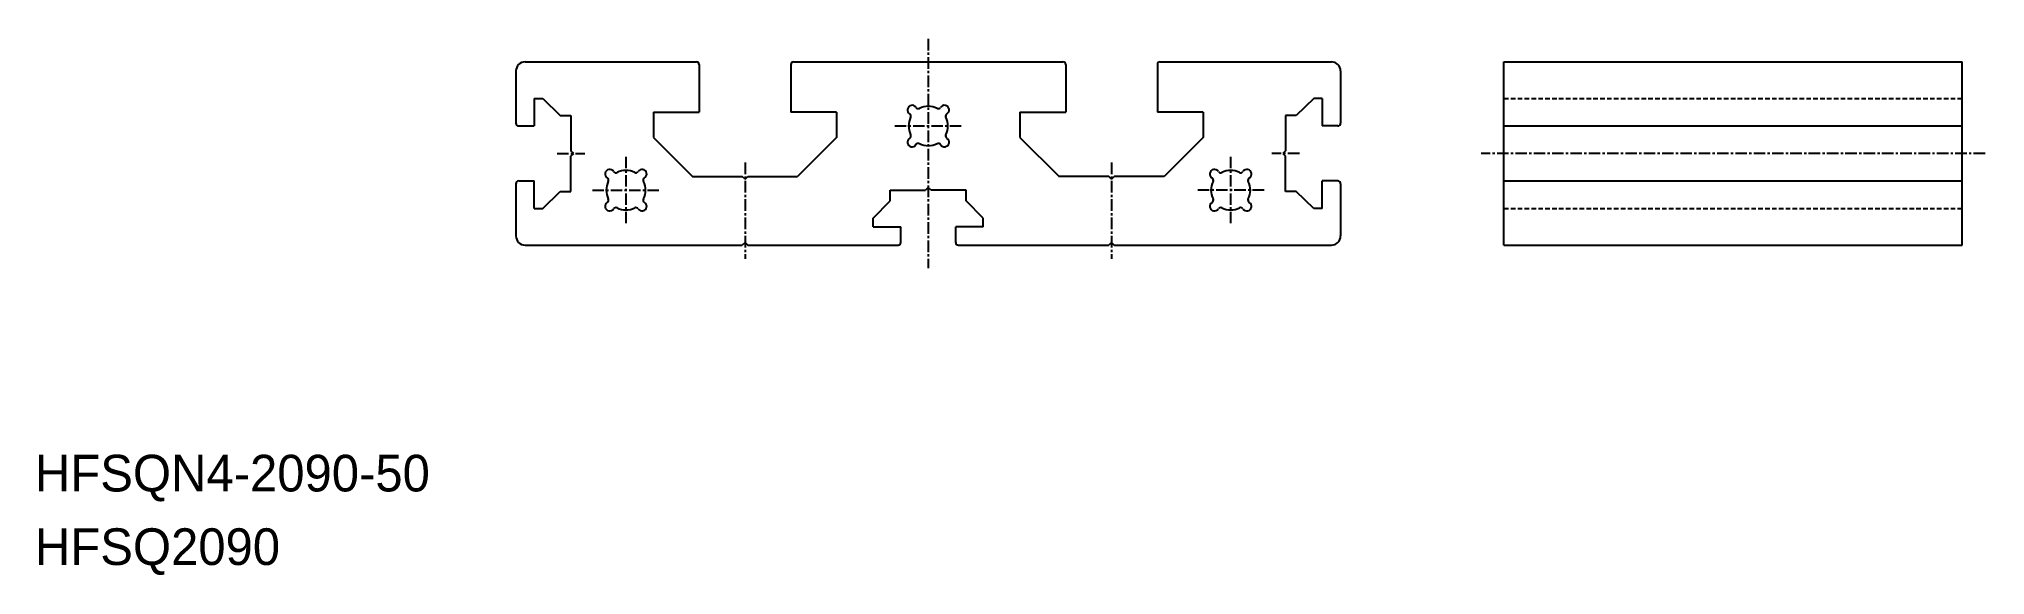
# Model space of a CAD drawing. Extents: x 0 to 213, y -1 to 57.
import ezdxf

# ---------------------------------------------------------------- set-up
doc = ezdxf.new("R2010")
doc.units = 0
doc.linetypes.add('CENTER', pattern=[2, 1.25, -0.25, 0.25, -0.25])
doc.linetypes.add('DASHED', pattern=[0.75, 0.5, -0.25])
doc.layers.get('0').update_dxf_attribs({"linetype": 'CONTINUOUS'})
doc.layers.add('CENTER', color=1, linetype='CENTER')

msp = doc.modelspace()

# ---------------------------------------------------------------- linework, layer by layer
at = {"color": 7, "linetype": 'CONTINUOUS'}
for p, q in [((52.5, 53.89), (52.5, 48.19)), ((53.5, 54.89), (72.2, 54.89)), ((72.5, 54.59), (72.5, 49.39)), ((82.5, 54.59), (82.5, 49.39)), ((82.8, 54.89), (112.2, 54.89)), ((112.5, 54.59), (112.5, 49.39)), ((122.5, 54.59), (122.5, 49.39)), ((122.8, 54.89), (141.5, 54.89)), ((142.5, 53.89), (142.5, 48.19)), ((160.33, 34.89), (160.33, 54.89)), ((160.33, 54.89), (210.33, 54.89)), ((210.33, 34.89), (210.33, 54.89)), ((54.5, 50.89), (54.5, 47.89)), ((54.5, 50.89), (55.44, 50.89)), ((55.44, 50.89), (57.34, 49.04)), ((57.34, 49.04), (58.5, 49.04)), ((58.5, 49.04), (58.5, 45.19)), ((67.5, 49.39), (72.5, 49.39)), ((67.5, 49.39), (67.5, 46.65)), ((87.5, 49.39), (82.5, 49.39)), ((87.5, 49.39), (87.5, 46.65)), ((107.5, 49.39), (112.5, 49.39)), ((107.5, 49.39), (107.5, 46.65)), ((127.5, 49.39), (122.5, 49.39)), ((127.5, 49.39), (127.5, 46.65)), ((136.5, 49.04), (136.5, 45.19)), ((137.66, 49.04), (136.5, 49.04)), ((139.56, 50.89), (137.66, 49.04)), ((140.5, 50.89), (139.56, 50.89)), ((140.5, 50.89), (140.5, 47.89)), ((52.8, 47.89), (54.5, 47.89)), ((142.2, 47.89), (140.5, 47.89)), ((160.33, 47.89), (210.33, 47.89)), ((58.8, 44.89), (58.5, 45.19)), ((58.5, 44.59), (58.8, 44.89)), ((67.5, 46.65), (71.77, 42.39)), ((67.5, 46.65), (71.77, 42.39)), ((87.5, 46.65), (83.23, 42.39)), ((107.5, 46.65), (111.77, 42.39)), ((127.5, 46.65), (123.23, 42.39)), ((136.5, 45.19), (136.2, 44.89)), ((136.2, 44.89), (136.5, 44.59)), ((58.5, 40.74), (58.5, 44.59)), ((136.5, 40.74), (136.5, 44.59)), ((52.5, 41.59), (52.5, 35.89)), ((52.8, 41.89), (54.5, 41.89)), ((54.5, 38.89), (54.5, 41.89)), ((55.44, 38.89), (57.34, 40.74)), ((57.34, 40.74), (58.5, 40.74)), ((71.77, 42.39), (77.2, 42.39)), ((77.5, 42.09), (77.2, 42.39)), ((77.5, 42.09), (77.8, 42.39)), ((77.8, 42.39), (83.23, 42.39)), ((93.35, 40.89), (97.2, 40.89)), ((93.35, 39.73), (93.35, 40.89)), ((97.5, 41.19), (97.2, 40.89)), ((97.8, 40.89), (97.5, 41.19)), ((101.65, 40.89), (97.8, 40.89)), ((101.65, 39.73), (101.65, 40.89)), ((117.2, 42.39), (111.77, 42.39)), ((117.5, 42.09), (117.2, 42.39)), ((117.5, 42.09), (117.8, 42.39)), ((123.23, 42.39), (117.8, 42.39)), ((137.66, 40.74), (136.5, 40.74)), ((139.56, 38.89), (137.66, 40.74)), ((140.5, 38.89), (140.5, 41.89)), ((142.2, 41.89), (140.5, 41.89)), ((142.5, 41.59), (142.5, 35.89)), ((160.33, 41.89), (210.33, 41.89)), ((54.5, 38.89), (55.44, 38.89)), ((91.5, 37.83), (93.35, 39.73)), ((103.5, 37.83), (101.65, 39.73)), ((140.5, 38.89), (139.56, 38.89)), ((91.5, 36.89), (91.5, 37.83)), ((91.5, 36.89), (94.5, 36.89)), ((94.5, 35.19), (94.5, 36.89)), ((103.5, 36.89), (100.5, 36.89)), ((100.5, 35.19), (100.5, 36.89)), ((103.5, 36.89), (103.5, 37.83)), ((53.5, 34.89), (77.2, 34.89)), ((77.5, 35.19), (77.2, 34.89)), ((77.5, 35.19), (77.8, 34.89)), ((77.8, 34.89), (94.2, 34.89)), ((100.8, 34.89), (117.2, 34.89)), ((117.5, 35.19), (117.2, 34.89)), ((117.5, 35.19), (117.8, 34.89)), ((117.8, 34.89), (141.5, 34.89)), ((160.33, 34.89), (210.33, 34.89))]:
    msp.add_line(p, q, dxfattribs=at)
at = {"color": 3, "linetype": 'DASHED'}
for p, q in [((160.33, 50.89), (210.33, 50.89)), ((160.33, 38.89), (210.33, 38.89))]:
    msp.add_line(p, q, dxfattribs=at)
at = {"color": 7, "linetype": 'CONTINUOUS'}
for centre, radius, start, end in [((53.5, 53.89), 1, 90, 180), ((72.2, 54.59), 0.3, 0, 90), ((82.8, 54.59), 0.3, 90, 180), ((112.2, 54.59), 0.3, 0, 90), ((122.8, 54.59), 0.3, 90, 180), ((141.5, 53.89), 1, 0, 90), ((95.73, 49.65), 0.5, 32.1808, 237.8192), ((95.31, 48.98), 0.3, 333.5657, 57.8192), ((96.41, 50.08), 0.3, 212.1808, 296.4343), ((97.5, 47.89), 2.15, 63.5657, 116.4343), ((98.59, 50.08), 0.3, 243.5657, 327.8191), ((99.27, 49.65), 0.5, 302.1809, 147.8191), ((99.69, 48.98), 0.3, 122.1809, 206.4343), ((52.8, 48.19), 0.3, 180, 270), ((97.5, 47.89), 2.15, 153.5657, 206.4343), ((95.31, 46.8), 0.3, 302.1808, 26.4343), ((99.69, 46.8), 0.3, 153.5657, 237.8191), ((97.5, 47.89), 2.15, 333.5657, 26.4343), ((142.2, 48.19), 0.3, 270, 0), ((95.73, 46.12), 0.5, 122.1808, 327.8192), ((96.41, 45.69), 0.3, 63.5657, 147.8192), ((97.5, 47.89), 2.15, 243.5657, 296.4343), ((98.59, 45.69), 0.3, 32.1808, 116.4343), ((99.27, 46.12), 0.5, 212.1808, 57.8191), ((62.73, 42.65), 0.5, 32.1808, 237.8192), ((63.41, 43.08), 0.3, 212.1808, 296.4343), ((64.5, 40.89), 2.15, 63.5657, 116.4343), ((65.59, 43.08), 0.3, 243.5657, 327.8191), ((66.27, 42.65), 0.5, 302.1809, 147.8191), ((128.73, 42.65), 0.5, 32.1809, 237.8191), ((129.41, 43.08), 0.3, 212.1809, 296.4343), ((130.5, 40.89), 2.15, 63.5657, 116.4343), ((131.59, 43.08), 0.3, 243.5657, 327.8192), ((132.27, 42.65), 0.5, 302.1808, 147.8192), ((52.8, 41.59), 0.3, 90, 180), ((64.5, 40.89), 2.15, 153.5657, 206.4343), ((62.31, 41.98), 0.3, 333.5657, 57.8192), ((66.69, 41.98), 0.3, 122.1809, 206.4343), ((64.5, 40.89), 2.15, 333.5657, 26.4343), ((130.5, 40.89), 2.15, 153.5657, 206.4343), ((128.31, 41.98), 0.3, 333.5657, 57.8191), ((132.69, 41.98), 0.3, 122.1808, 206.4343), ((130.5, 40.89), 2.15, 333.5657, 26.4343), ((142.2, 41.59), 0.3, 0, 90), ((62.73, 39.12), 0.5, 122.1808, 327.8192), ((62.31, 39.8), 0.3, 302.1808, 26.4343), ((63.41, 38.69), 0.3, 63.5657, 147.8192), ((64.5, 40.89), 2.15, 243.5657, 296.4343), ((65.59, 38.69), 0.3, 32.1808, 116.4343), ((66.27, 39.12), 0.5, 212.1808, 57.8191), ((66.69, 39.8), 0.3, 153.5657, 237.8191), ((128.73, 39.12), 0.5, 122.1809, 327.8192), ((128.31, 39.8), 0.3, 302.1809, 26.4343), ((129.41, 38.69), 0.3, 63.5657, 147.8192), ((130.5, 40.89), 2.15, 243.5657, 296.4343), ((131.59, 38.69), 0.3, 32.1808, 116.4343), ((132.27, 39.12), 0.5, 212.1808, 57.8192), ((132.69, 39.8), 0.3, 153.5657, 237.8192), ((53.5, 35.89), 1, 180, 270), ((94.2, 35.19), 0.3, 270, 0), ((100.8, 35.19), 0.3, 180, 270), ((141.5, 35.89), 1, 270, 0)]:
    msp.add_arc(centre, radius, start, end, dxfattribs=at)
msp.add_point((97.5, 54.89), dxfattribs=at)
at = {"layer": 'CENTER', "color": 1, "linetype": 'CENTER'}
for p, q in [((97.5, 57.39), (97.5, 32.39)), ((93.85, 47.89), (101.15, 47.89)), ((57, 44.89), (60, 44.89)), ((138, 44.89), (135, 44.89)), ((212.83, 44.89), (157.83, 44.89)), ((64.5, 44.54), (64.5, 37.24)), ((77.5, 43.89), (77.5, 33.39)), ((117.5, 43.89), (117.5, 33.39)), ((130.5, 44.54), (130.5, 37.24)), ((60.85, 40.89), (68.15, 40.89)), ((134.15, 40.89), (126.85, 40.89))]:
    msp.add_line(p, q, dxfattribs=at)

# ---------------------------------------------------------------- texts
at = {"color": 7, "linetype": 'CONTINUOUS'}
for s, p in [('HFSQN4-2090-50', (0, 8.02)), ('HFSQ2090', (0, 0))]:
    msp.add_text(s, height=4, dxfattribs=at).set_placement(p)

doc.saveas('drawing.dxf')
